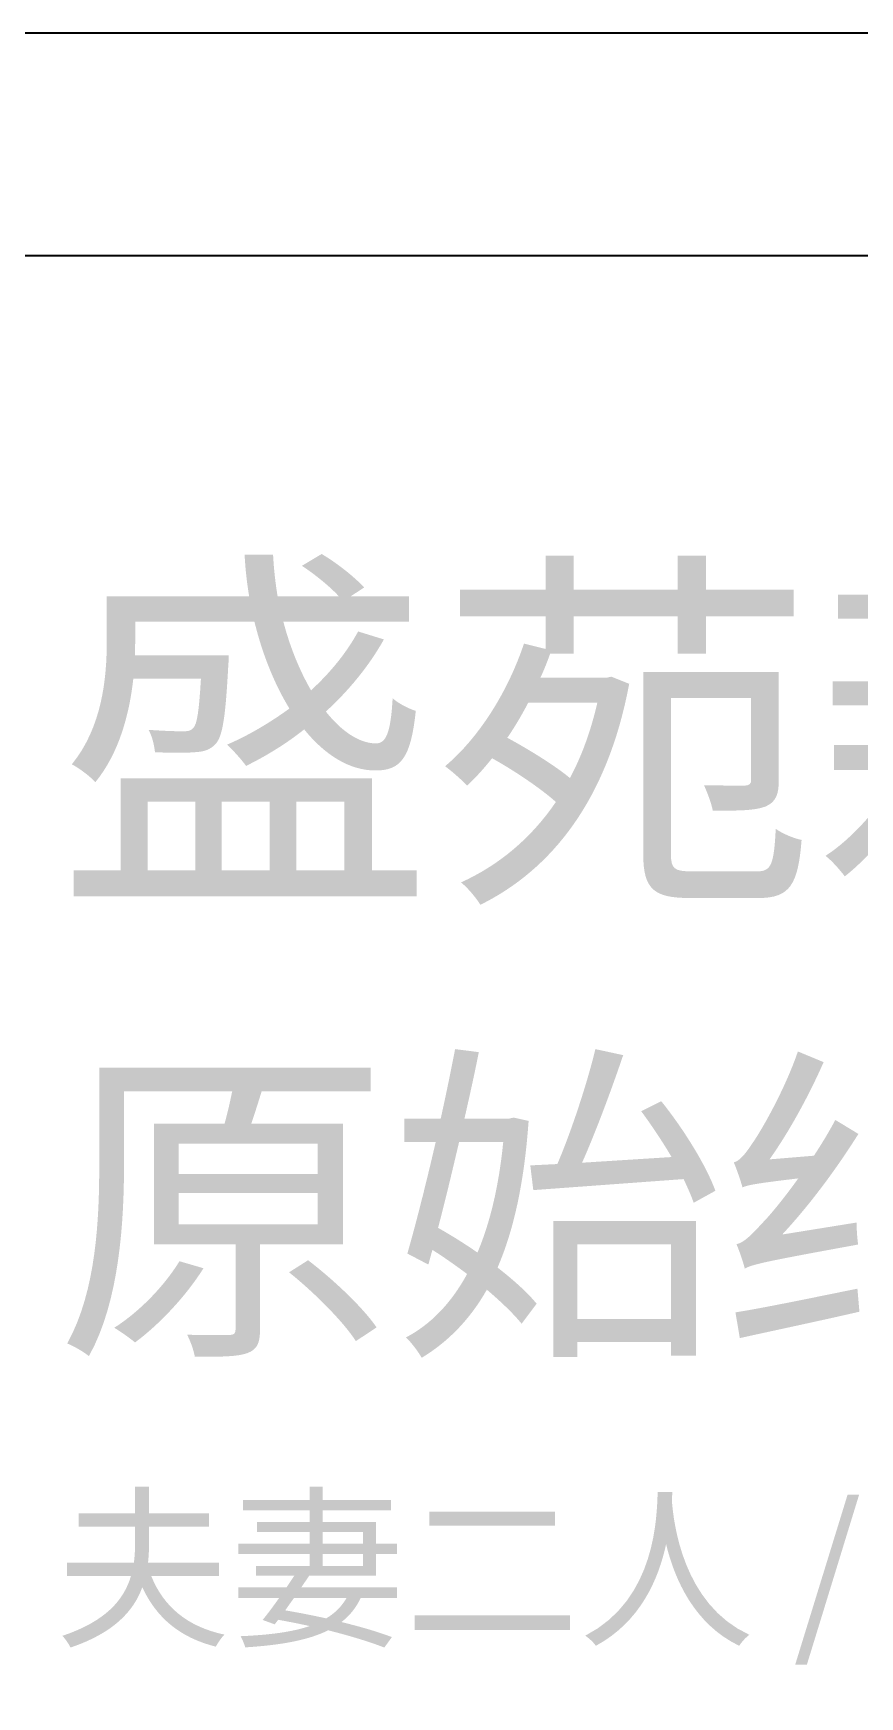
# Model space of a CAD drawing. Header units: millimetres. Extents: x -4600 to 229000, y -4300 to 19460.
# Drawn here: x 18160 to 19645, y 16471 to 19460 of the extents above; entities that cross this region are included whole.
import ezdxf

# ---------------------------------------------------------------- set-up
doc = ezdxf.new("R2010")
doc.units = ezdxf.units.MM
doc.header["$LTSCALE"] = 100
doc.layers.add('A-NOTE', color=7, linetype='Continuous', lineweight=18)
doc.layers.add('A-SHEET', color=7, linetype='Continuous', lineweight=35)

# ---------------------------------------------------------------- blocks, each defined once
blk = doc.blocks.new('A01_SHEET')
at = {"layer": 'A-NOTE'}
h = blk.add_hatch(color=256, dxfattribs=at)
edge = h.paths.add_edge_path()
edge.add_spline(control_points=[(18642.7, 18503.2), (18664.5, 18488.9), (18691.8, 18467.1), (18708.9, 18448.6)], knot_values=[0, 0, 0, 0, 1, 1, 1, 1], degree=3, periodic=0)
edge.add_line((18708.9, 18448.6), (18599, 18448.6))
edge.add_spline(control_points=[(18599, 18448.6), (18595, 18472.5), (18592.2, 18497.7), (18590.9, 18523)], knot_values=[0, 0, 0, 0, 1, 1, 1, 1], degree=3, periodic=0)
edge.add_line((18590.9, 18523), (18539.7, 18523))
edge.add_spline(control_points=[(18539.7, 18523), (18541.1, 18497.7), (18543.8, 18472.5), (18547.9, 18448.6)], knot_values=[0, 0, 0, 0, 1, 1, 1, 1], degree=3, periodic=0)
edge.add_line((18547.9, 18448.6), (18292.1, 18448.6))
edge.add_line((18292.1, 18448.6), (18292.1, 18366.8))
edge.add_spline(control_points=[(18292.1, 18366.8), (18292.1, 18302), (18283.9, 18213.3), (18229.3, 18146.5)], knot_values=[0, 0, 0, 0, 1, 1, 1, 1], degree=3, periodic=0)
edge.add_spline(control_points=[(18229.3, 18146.5), (18240.9, 18141), (18263.4, 18123.9), (18271.6, 18114.4)], knot_values=[0, 0, 0, 0, 1, 1, 1, 1], degree=3, periodic=0)
edge.add_spline(control_points=[(18271.6, 18114.4), (18314.6, 18166.9), (18333, 18237.9), (18339.8, 18300.6)], knot_values=[0, 0, 0, 0, 1, 1, 1, 1], degree=3, periodic=0)
edge.add_line((18339.8, 18300.6), (18461.3, 18300.6))
edge.add_spline(control_points=[(18461.3, 18300.6), (18457.8, 18242), (18454.4, 18218.8), (18447.6, 18211.9)], knot_values=[0, 0, 0, 0, 1, 1, 1, 1], degree=3, periodic=0)
edge.add_spline(control_points=[(18447.6, 18211.9), (18443.5, 18206.5), (18437.4, 18205.8), (18428.5, 18205.8), (18418.3, 18205.8), (18393.7, 18206.5), (18367.1, 18208.5)], knot_values=[0, 0, 0, 0, 1, 1, 1, 2, 2, 2, 2], degree=3, periodic=0)
edge.add_spline(control_points=[(18367.1, 18208.5), (18373.3, 18198.3), (18377.4, 18181.2), (18378.7, 18168.3)], knot_values=[0, 0, 0, 0, 1, 1, 1, 1], degree=3, periodic=0)
edge.add_spline(control_points=[(18378.7, 18168.3), (18408, 18166.9), (18436, 18166.9), (18450.3, 18168.3)], knot_values=[0, 0, 0, 0, 1, 1, 1, 1], degree=3, periodic=0)
edge.add_spline(control_points=[(18450.3, 18168.3), (18467.4, 18169), (18478.3, 18173.1), (18487.9, 18183.3)], knot_values=[0, 0, 0, 0, 1, 1, 1, 1], degree=3, periodic=0)
edge.add_spline(control_points=[(18487.9, 18183.3), (18500.8, 18198.3), (18505.6, 18234.4), (18510.4, 18323.8)], knot_values=[0, 0, 0, 0, 1, 1, 1, 1], degree=3, periodic=0)
edge.add_spline(control_points=[(18510.4, 18323.8), (18511.1, 18329.9), (18511.1, 18342.2), (18511.1, 18342.2)], knot_values=[0, 0, 0, 0, 1, 1, 1, 1], degree=3, periodic=0)
edge.add_line((18511.1, 18342.2), (18342.6, 18342.2))
edge.add_line((18342.6, 18342.2), (18343.2, 18366.1))
edge.add_line((18343.2, 18366.1), (18343.2, 18402.9))
edge.add_line((18343.2, 18402.9), (18557.4, 18402.9))
edge.add_spline(control_points=[(18557.4, 18402.9), (18571.8, 18343.6), (18593.6, 18290.4), (18620.2, 18246.7)], knot_values=[0, 0, 0, 0, 1, 1, 1, 1], degree=3, periodic=0)
edge.add_spline(control_points=[(18620.2, 18246.7), (18585.4, 18221.5), (18547.9, 18199), (18508.3, 18181.9)], knot_values=[0, 0, 0, 0, 1, 1, 1, 1], degree=3, periodic=0)
edge.add_spline(control_points=[(18508.3, 18181.9), (18518.6, 18172.4), (18535.6, 18153.3), (18542.4, 18143.7)], knot_values=[0, 0, 0, 0, 1, 1, 1, 1], degree=3, periodic=0)
edge.add_spline(control_points=[(18542.4, 18143.7), (18578.6, 18161.5), (18614.1, 18183.3), (18646.8, 18209.2)], knot_values=[0, 0, 0, 0, 1, 1, 1, 1], degree=3, periodic=0)
edge.add_spline(control_points=[(18646.8, 18209.2), (18684.3, 18162.8), (18728.6, 18135.5), (18774.4, 18135.5)], knot_values=[0, 0, 0, 0, 1, 1, 1, 1], degree=3, periodic=0)
edge.add_spline(control_points=[(18774.4, 18135.5), (18820.1, 18134.9), (18838.5, 18158), (18847.3, 18242.6)], knot_values=[0, 0, 0, 0, 1, 1, 1, 1], degree=3, periodic=0)
edge.add_spline(control_points=[(18847.3, 18242.6), (18833.7, 18246.7), (18816.6, 18255.6), (18805.7, 18265.1)], knot_values=[0, 0, 0, 0, 1, 1, 1, 1], degree=3, periodic=0)
edge.add_spline(control_points=[(18805.7, 18265.1), (18802.3, 18205.8), (18794.8, 18184.7), (18776.4, 18184)], knot_values=[0, 0, 0, 0, 1, 1, 1, 1], degree=3, periodic=0)
edge.add_spline(control_points=[(18776.4, 18184), (18746.4, 18184), (18714.3, 18205.1), (18685.7, 18241.3)], knot_values=[0, 0, 0, 0, 1, 1, 1, 1], degree=3, periodic=0)
edge.add_spline(control_points=[(18685.7, 18241.3), (18726.6, 18278.8), (18762.8, 18322.4), (18790, 18370.9)], knot_values=[0, 0, 0, 0, 1, 1, 1, 1], degree=3, periodic=0)
edge.add_line((18790, 18370.9), (18743.7, 18385.2))
edge.add_spline(control_points=[(18743.7, 18385.2), (18722.5, 18346.3), (18693.2, 18310.8), (18659.1, 18279.5)], knot_values=[0, 0, 0, 0, 1, 1, 1, 1], degree=3, periodic=0)
edge.add_spline(control_points=[(18659.1, 18279.5), (18639.3, 18313.6), (18621.6, 18355.9), (18609.3, 18402.9)], knot_values=[0, 0, 0, 0, 1, 1, 1, 1], degree=3, periodic=0)
edge.add_line((18609.3, 18402.9), (18835.1, 18402.9))
edge.add_line((18835.1, 18402.9), (18835.1, 18448.6))
edge.add_line((18835.1, 18448.6), (18730.7, 18448.6))
edge.add_line((18730.7, 18448.6), (18754.6, 18464.3))
edge.add_spline(control_points=[(18754.6, 18464.3), (18737.5, 18482.7), (18706.1, 18508), (18678.2, 18524.4)], knot_values=[0, 0, 0, 0, 1, 1, 1, 1], degree=3, periodic=0)
edge.add_line((18678.2, 18524.4), (18642.7, 18503.2))
h = blk.add_hatch(color=256, dxfattribs=at)
edge = h.paths.add_edge_path()
edge.add_line((19318, 18521.6), (19318, 18460.2))
edge.add_line((19318, 18460.2), (19131.1, 18460.2))
edge.add_line((19131.1, 18460.2), (19131.1, 18521.6))
edge.add_line((19131.1, 18521.6), (19080.6, 18521.6))
edge.add_line((19080.6, 18521.6), (19080.6, 18460.2))
edge.add_line((19080.6, 18460.2), (18926.5, 18460.2))
edge.add_line((18926.5, 18460.2), (18926.5, 18412.5))
edge.add_line((18926.5, 18412.5), (19080.6, 18412.5))
edge.add_line((19080.6, 18412.5), (19080.6, 18353.8))
edge.add_line((19080.6, 18353.8), (19041.7, 18363.4))
edge.add_spline(control_points=[(19041.7, 18363.4), (19012.4, 18276.1), (18960.6, 18194.2), (18899.9, 18143)], knot_values=[0, 0, 0, 0, 1, 1, 1, 1], degree=3, periodic=0)
edge.add_spline(control_points=[(18899.9, 18143), (18911.5, 18134.9), (18931.2, 18117.1), (18939.4, 18108.3)], knot_values=[0, 0, 0, 0, 1, 1, 1, 1], degree=3, periodic=0)
edge.add_spline(control_points=[(18939.4, 18108.3), (18955.1, 18122.6), (18970.1, 18139.6), (18984.4, 18157.4)], knot_values=[0, 0, 0, 0, 1, 1, 1, 1], degree=3, periodic=0)
edge.add_spline(control_points=[(18984.4, 18157.4), (19024.7, 18134.9), (19070.4, 18104.2), (19099, 18078.9)], knot_values=[0, 0, 0, 0, 1, 1, 1, 1], degree=3, periodic=0)
edge.add_spline(control_points=[(19099, 18078.9), (19054, 18012.8), (18996, 17965), (18928.5, 17934.3)], knot_values=[0, 0, 0, 0, 1, 1, 1, 1], degree=3, periodic=0)
edge.add_spline(control_points=[(18928.5, 17934.3), (18939.4, 17926.1), (18956.5, 17905.7), (18963.3, 17894.1)], knot_values=[0, 0, 0, 0, 1, 1, 1, 1], degree=3, periodic=0)
edge.add_spline(control_points=[(18963.3, 17894.1), (19091.5, 17957.5), (19191.8, 18083), (19230.7, 18291.1)], knot_values=[0, 0, 0, 0, 1, 1, 1, 1], degree=3, periodic=0)
edge.add_line((19230.7, 18291.1), (19198.6, 18304))
edge.add_line((19198.6, 18304), (19189.8, 18302))
edge.add_line((19189.8, 18302), (19071.1, 18302))
edge.add_spline(control_points=[(19071.1, 18302), (19077.9, 18316.3), (19083.4, 18330.6), (19088.8, 18345.6)], knot_values=[0, 0, 0, 0, 1, 1, 1, 1], degree=3, periodic=0)
edge.add_line((19088.8, 18345.6), (19131.1, 18345.6))
edge.add_line((19131.1, 18345.6), (19131.1, 18412.5))
edge.add_line((19131.1, 18412.5), (19318, 18412.5))
edge.add_line((19318, 18412.5), (19318, 18345.6))
edge.add_line((19318, 18345.6), (19368.5, 18345.6))
edge.add_line((19368.5, 18345.6), (19368.5, 18412.5))
edge.add_line((19368.5, 18412.5), (19526.1, 18412.5))
edge.add_line((19526.1, 18412.5), (19526.1, 18460.2))
edge.add_line((19526.1, 18460.2), (19368.5, 18460.2))
edge.add_line((19368.5, 18460.2), (19368.5, 18521.6))
edge.add_line((19368.5, 18521.6), (19318, 18521.6))
edge = h.paths.add_edge_path(flags=0)
edge.add_line((19255.9, 18312.2), (19255.9, 17985.5))
edge.add_spline(control_points=[(19255.9, 17985.5), (19255.9, 17922), (19275, 17906.3), (19339.8, 17906.3), (19353.5, 17906.3), (19448.3, 17906.3), (19463.3, 17906.3), (19519.2, 17906.3), (19534.2, 17930.2), (19540.4, 18010.7)], knot_values=[0, 0, 0, 0, 1, 1, 1, 2, 2, 2, 3, 3, 3, 3], degree=3, periodic=0)
edge.add_spline(control_points=[(19540.4, 18010.7), (19526.1, 18013.4), (19505.6, 18022.3), (19494, 18030.5)], knot_values=[0, 0, 0, 0, 1, 1, 1, 1], degree=3, periodic=0)
edge.add_spline(control_points=[(19494, 18030.5), (19490.6, 17967.1), (19486.5, 17954.1), (19459.9, 17954.1), (19439.4, 17954.1), (19359.6, 17954.1), (19344.6, 17954.1), (19311.2, 17954.1), (19305.7, 17958.9), (19305.7, 17985.5)], knot_values=[0, 0, 0, 0, 1, 1, 1, 2, 2, 2, 3, 3, 3, 3], degree=3, periodic=0)
edge.add_line((19305.7, 17985.5), (19305.7, 18265.8))
edge.add_line((19305.7, 18265.8), (19449.7, 18265.8))
edge.add_line((19449.7, 18265.8), (19449.7, 18119.2))
edge.add_spline(control_points=[(19449.7, 18119.2), (19449.7, 18111.7), (19447.6, 18108.9), (19438.7, 18108.3)], knot_values=[0, 0, 0, 0, 1, 1, 1, 1], degree=3, periodic=0)
edge.add_spline(control_points=[(19438.7, 18108.3), (19429.2, 18108.3), (19400.5, 18108.3), (19365.1, 18108.9)], knot_values=[0, 0, 0, 0, 1, 1, 1, 1], degree=3, periodic=0)
edge.add_spline(control_points=[(19365.1, 18108.9), (19371.2, 18095.3), (19378.7, 18076.2), (19380.8, 18063.2)], knot_values=[0, 0, 0, 0, 1, 1, 1, 1], degree=3, periodic=0)
edge.add_spline(control_points=[(19380.8, 18063.2), (19426.5, 18063.2), (19456.5, 18063.2), (19475.6, 18070.7)], knot_values=[0, 0, 0, 0, 1, 1, 1, 1], degree=3, periodic=0)
edge.add_spline(control_points=[(19475.6, 18070.7), (19494.7, 18078.9), (19499.5, 18093.2), (19499.5, 18118.5)], knot_values=[0, 0, 0, 0, 1, 1, 1, 1], degree=3, periodic=0)
edge.add_line((19499.5, 18118.5), (19499.5, 18312.2))
edge.add_line((19499.5, 18312.2), (19255.9, 18312.2))
edge = h.paths.add_edge_path(flags=0)
edge.add_line((19049.2, 18257), (19173.4, 18257))
edge.add_spline(control_points=[(19173.4, 18257), (19161.8, 18206.5), (19145.4, 18161.5), (19124.3, 18121.9)], knot_values=[0, 0, 0, 0, 1, 1, 1, 1], degree=3, periodic=0)
edge.add_spline(control_points=[(19124.3, 18121.9), (19095, 18145.8), (19050.6, 18173.1), (19011.7, 18194.2)], knot_values=[0, 0, 0, 0, 1, 1, 1, 1], degree=3, periodic=0)
edge.add_spline(control_points=[(19011.7, 18194.2), (19025.4, 18214), (19037.7, 18235.1), (19049.2, 18257)], knot_values=[0, 0, 0, 0, 1, 1, 1, 1], degree=3, periodic=0)
for points in [[(19732.7, 18520.3), (19732.7, 18451.4), (19605.9, 18451.4), (19605.9, 18408.4), (19907.4, 18408.4), (19907.4, 18451.4), (19782.5, 18451.4), (19782.5, 18520.3), (19732.7, 18520.3)], [(19528.9, 16528.8), (19549.9, 16528.8), (19643.7, 16834.1), (19623, 16834.1), (19528.9, 16528.8)], [(18871.8, 16803.7), (18871.8, 16778.3), (19097.4, 16778.3), (19097.4, 16803.7), (18871.8, 16803.7)], [(18845.4, 16617.6), (18845.4, 16591.3), (19124.1, 16591.3), (19124.1, 16617.6), (18845.4, 16617.6)]]:
    blk.add_hatch(color=256, dxfattribs=at).paths.add_polyline_path(points)
h = blk.add_hatch(color=256, dxfattribs=at)
edge = h.paths.add_edge_path()
edge.add_line((19596.3, 18295.8), (19596.3, 18252.2))
edge.add_line((19596.3, 18252.2), (19732.7, 18252.2))
edge.add_line((19732.7, 18252.2), (19732.7, 18181.2))
edge.add_line((19732.7, 18181.2), (19598.4, 18181.2))
edge.add_line((19598.4, 18181.2), (19598.4, 18136.2))
edge.add_line((19598.4, 18136.2), (19721.1, 18136.2))
edge.add_spline(control_points=[(19721.1, 18136.2), (19687, 18076.2), (19632.5, 18013.4), (19583.4, 17982.1)], knot_values=[0, 0, 0, 0, 1, 1, 1, 1], degree=3, periodic=0)
edge.add_spline(control_points=[(19583.4, 17982.1), (19594.3, 17973.9), (19609.3, 17956.8), (19618.1, 17945.2)], knot_values=[0, 0, 0, 0, 1, 1, 1, 1], degree=3, periodic=0)
edge.add_spline(control_points=[(19618.1, 17945.2), (19657, 17975.9), (19699.3, 18024.4), (19732.7, 18077.6)], knot_values=[0, 0, 0, 0, 1, 1, 1, 1], degree=3, periodic=0)
edge.add_line((19732.7, 18077.6), (19732.7, 17896.8))
edge.add_line((19732.7, 17896.8), (19782.5, 17896.8))
edge.add_line((19782.5, 17896.8), (19782.5, 18071.4))
edge.add_spline(control_points=[(19782.5, 18071.4), (19811.2, 18045.5), (19845.3, 18011.4), (19860.3, 17994.3)], knot_values=[0, 0, 0, 0, 1, 1, 1, 1], degree=3, periodic=0)
edge.add_line((19860.3, 17994.3), (19891, 18032.5))
edge.add_spline(control_points=[(19891, 18032.5), (19874.6, 18046.9), (19808.5, 18101.4), (19782.5, 18119.8)], knot_values=[0, 0, 0, 0, 1, 1, 1, 1], degree=3, periodic=0)
edge.add_line((19782.5, 18119.8), (19782.5, 18136.2))
edge.add_line((19782.5, 18136.2), (19910.1, 18136.2))
edge.add_line((19910.1, 18136.2), (19910.1, 18181.2))
edge.add_line((19910.1, 18181.2), (19782.5, 18181.2))
edge.add_line((19782.5, 18181.2), (19782.5, 18252.2))
edge.add_line((19782.5, 18252.2), (19915.6, 18252.2))
edge.add_line((19915.6, 18252.2), (19915.6, 18295.8))
edge.add_line((19915.6, 18295.8), (19596.3, 18295.8))
h = blk.add_hatch(color=256, dxfattribs=at)
h.paths.add_polyline_path([(18317.3, 18121.2), (18317.3, 17956.1), (18232.7, 17956.1), (18232.7, 17909.1), (18848.7, 17909.1), (18848.7, 17956.1), (18768.9, 17956.1), (18768.9, 18121.2), (18317.3, 18121.2)])
h.paths.add_polyline_path([(18632.5, 17956.1), (18632.5, 18079.6), (18719.1, 18079.6), (18719.1, 17956.1), (18632.5, 17956.1)], flags=0)
h.paths.add_polyline_path([(18498.8, 17956.1), (18498.8, 18079.6), (18584.7, 18079.6), (18584.7, 17956.1), (18498.8, 17956.1)], flags=0)
h.paths.add_polyline_path([(18365.8, 17956.1), (18365.8, 18079.6), (18451, 18079.6), (18451, 17956.1), (18365.8, 17956.1)], flags=0)
h = blk.add_hatch(color=256, dxfattribs=at)
edge = h.paths.add_edge_path()
edge.add_spline(control_points=[(18917.9, 17634.8), (18910.7, 17597), (18901.7, 17553.8), (18892.1, 17510)], knot_values=[0, 0, 0, 0, 1, 1, 1, 1], degree=3, periodic=0)
edge.add_line((18892.1, 17510), (18826.7, 17510))
edge.add_line((18826.7, 17510), (18826.7, 17468))
edge.add_line((18826.7, 17468), (18883.1, 17468))
edge.add_spline(control_points=[(18883.1, 17468), (18865.7, 17392.9), (18847.1, 17319.1), (18832.1, 17267.5)], knot_values=[0, 0, 0, 0, 1, 1, 1, 1], degree=3, periodic=0)
edge.add_line((18832.1, 17267.5), (18869.9, 17247.7))
edge.add_line((18869.9, 17247.7), (18877.1, 17274.1))
edge.add_spline(control_points=[(18877.1, 17274.1), (18898.1, 17260.9), (18919.1, 17245.9), (18939.5, 17230.8)], knot_values=[0, 0, 0, 0, 1, 1, 1, 1], degree=3, periodic=0)
edge.add_spline(control_points=[(18939.5, 17230.8), (18910.7, 17178), (18874.1, 17140.2), (18829.7, 17116.8)], knot_values=[0, 0, 0, 0, 1, 1, 1, 1], degree=3, periodic=0)
edge.add_spline(control_points=[(18829.7, 17116.8), (18839.3, 17107.8), (18851.9, 17091), (18857.9, 17080.2)], knot_values=[0, 0, 0, 0, 1, 1, 1, 1], degree=3, periodic=0)
edge.add_spline(control_points=[(18857.9, 17080.2), (18905.3, 17109), (18944.3, 17148.6), (18975, 17202.6)], knot_values=[0, 0, 0, 0, 1, 1, 1, 1], degree=3, periodic=0)
edge.add_spline(control_points=[(18975, 17202.6), (19000.2, 17181), (19022.4, 17160), (19037.4, 17141.4)], knot_values=[0, 0, 0, 0, 1, 1, 1, 1], degree=3, periodic=0)
edge.add_line((19037.4, 17141.4), (19064.4, 17177.4))
edge.add_spline(control_points=[(19064.4, 17177.4), (19048.2, 17197.2), (19023, 17220), (18994.2, 17242.3)], knot_values=[0, 0, 0, 0, 1, 1, 1, 1], degree=3, periodic=0)
edge.add_spline(control_points=[(18994.2, 17242.3), (19023.6, 17310.1), (19042.2, 17395.9), (19050, 17505.8)], knot_values=[0, 0, 0, 0, 1, 1, 1, 1], degree=3, periodic=0)
edge.add_line((19050, 17505.8), (19023, 17511.8))
edge.add_line((19023, 17511.8), (19015.2, 17510))
edge.add_line((19015.2, 17510), (18934.7, 17510))
edge.add_spline(control_points=[(18934.7, 17510), (18944.3, 17552), (18953.3, 17592.8), (18960.5, 17629.4)], knot_values=[0, 0, 0, 0, 1, 1, 1, 1], degree=3, periodic=0)
edge.add_line((18960.5, 17629.4), (18917.9, 17634.8))
edge = h.paths.add_edge_path(flags=0)
edge.add_line((18925.1, 17468), (19004.4, 17468))
edge.add_spline(control_points=[(19004.4, 17468), (18996.6, 17389.3), (18981, 17323.3), (18958.1, 17269.3)], knot_values=[0, 0, 0, 0, 1, 1, 1, 1], degree=3, periodic=0)
edge.add_spline(control_points=[(18958.1, 17269.3), (18934.7, 17285.5), (18910.7, 17300.5), (18887.3, 17313.7)], knot_values=[0, 0, 0, 0, 1, 1, 1, 1], degree=3, periodic=0)
edge.add_spline(control_points=[(18887.3, 17313.7), (18899.9, 17361.1), (18912.5, 17414.5), (18925.1, 17468)], knot_values=[0, 0, 0, 0, 1, 1, 1, 1], degree=3, periodic=0)
h = blk.add_hatch(color=256, dxfattribs=at)
edge = h.paths.add_edge_path()
edge.add_spline(control_points=[(19170, 17634.8), (19155, 17573), (19126.8, 17487.2), (19101.6, 17428.3)], knot_values=[0, 0, 0, 0, 1, 1, 1, 1], degree=3, periodic=0)
edge.add_line((19101.6, 17428.3), (19053, 17425.9))
edge.add_line((19053, 17425.9), (19058.4, 17381.5))
edge.add_line((19058.4, 17381.5), (19328.5, 17401.3))
edge.add_spline(control_points=[(19328.5, 17401.3), (19335.7, 17385.7), (19342.3, 17371.3), (19346.5, 17358.7)], knot_values=[0, 0, 0, 0, 1, 1, 1, 1], degree=3, periodic=0)
edge.add_line((19346.5, 17358.7), (19385.5, 17380.3))
edge.add_spline(control_points=[(19385.5, 17380.3), (19369.9, 17424.1), (19328.5, 17491.4), (19288.3, 17541.2)], knot_values=[0, 0, 0, 0, 1, 1, 1, 1], degree=3, periodic=0)
edge.add_line((19288.3, 17541.2), (19252.3, 17523.2))
edge.add_spline(control_points=[(19252.3, 17523.2), (19270.9, 17498), (19290.1, 17469.2), (19306.9, 17440.9)], knot_values=[0, 0, 0, 0, 1, 1, 1, 1], degree=3, periodic=0)
edge.add_line((19306.9, 17440.9), (19146, 17430.7))
edge.add_spline(control_points=[(19146, 17430.7), (19171.2, 17487.2), (19198.9, 17562.2), (19219.9, 17624)], knot_values=[0, 0, 0, 0, 1, 1, 1, 1], degree=3, periodic=0)
edge.add_line((19219.9, 17624), (19170, 17634.8))
h = blk.add_hatch(color=256, dxfattribs=at)
edge = h.paths.add_edge_path()
edge.add_spline(control_points=[(19434.2, 17386.3), (19443.2, 17390.5), (19458.2, 17393.5), (19534.4, 17402.5)], knot_values=[0, 0, 0, 0, 1, 1, 1, 1], degree=3, periodic=0)
edge.add_spline(control_points=[(19534.4, 17402.5), (19507.4, 17364.7), (19482.2, 17334.7), (19470.8, 17323.3)], knot_values=[0, 0, 0, 0, 1, 1, 1, 1], degree=3, periodic=0)
edge.add_spline(control_points=[(19470.8, 17323.3), (19451, 17301.7), (19437.2, 17287.3), (19423.4, 17284.3)], knot_values=[0, 0, 0, 0, 1, 1, 1, 1], degree=3, periodic=0)
edge.add_spline(control_points=[(19423.4, 17284.3), (19428.8, 17272.3), (19436, 17250.1), (19438.4, 17240.5)], knot_values=[0, 0, 0, 0, 1, 1, 1, 1], degree=3, periodic=0)
edge.add_spline(control_points=[(19438.4, 17240.5), (19452.8, 17248.3), (19474.4, 17253.1), (19641.9, 17283.7)], knot_values=[0, 0, 0, 0, 1, 1, 1, 1], degree=3, periodic=0)
edge.add_spline(control_points=[(19641.9, 17283.7), (19640.7, 17293.3), (19638.9, 17311.3), (19639.5, 17323.3)], knot_values=[0, 0, 0, 0, 1, 1, 1, 1], degree=3, periodic=0)
edge.add_line((19639.5, 17323.3), (19505.6, 17301.7))
edge.add_spline(control_points=[(19505.6, 17301.7), (19554.2, 17353.9), (19601.6, 17417.5), (19642.5, 17482.4)], knot_values=[0, 0, 0, 0, 1, 1, 1, 1], degree=3, periodic=0)
edge.add_line((19642.5, 17482.4), (19601, 17507.6))
edge.add_spline(control_points=[(19601, 17507.6), (19589.6, 17486), (19576.4, 17464.4), (19562.6, 17443.3)], knot_values=[0, 0, 0, 0, 1, 1, 1, 1], degree=3, periodic=0)
edge.add_line((19562.6, 17443.3), (19482.8, 17436.7))
edge.add_spline(control_points=[(19482.8, 17436.7), (19518.2, 17486.6), (19553, 17550.2), (19580, 17611.4)], knot_values=[0, 0, 0, 0, 1, 1, 1, 1], degree=3, periodic=0)
edge.add_line((19580, 17611.4), (19533.8, 17630.6))
edge.add_spline(control_points=[(19533.8, 17630.6), (19509.8, 17560.4), (19466.6, 17486), (19452.8, 17466.8)], knot_values=[0, 0, 0, 0, 1, 1, 1, 1], degree=3, periodic=0)
edge.add_spline(control_points=[(19452.8, 17466.8), (19440.2, 17447.5), (19429.4, 17433.7), (19418.6, 17431.3)], knot_values=[0, 0, 0, 0, 1, 1, 1, 1], degree=3, periodic=0)
edge.add_spline(control_points=[(19418.6, 17431.3), (19424, 17418.7), (19431.8, 17395.9), (19434.2, 17386.3)], knot_values=[0, 0, 0, 0, 1, 1, 1, 1], degree=3, periodic=0)
h = blk.add_hatch(color=256, dxfattribs=at)
edge = h.paths.add_edge_path()
edge.add_line((18377.1, 17501), (18377.1, 17284.3))
edge.add_line((18377.1, 17284.3), (18523.5, 17284.3))
edge.add_line((18523.5, 17284.3), (18523.5, 17131.2))
edge.add_spline(control_points=[(18523.5, 17131.2), (18523.5, 17124), (18521.1, 17121.6), (18512.1, 17121)], knot_values=[0, 0, 0, 0, 1, 1, 1, 1], degree=3, periodic=0)
edge.add_spline(control_points=[(18512.1, 17121), (18503.1, 17121), (18471.9, 17121), (18436.5, 17121.6)], knot_values=[0, 0, 0, 0, 1, 1, 1, 1], degree=3, periodic=0)
edge.add_spline(control_points=[(18436.5, 17121.6), (18442.5, 17110.2), (18448.5, 17093.4), (18450.3, 17082)], knot_values=[0, 0, 0, 0, 1, 1, 1, 1], degree=3, periodic=0)
edge.add_spline(control_points=[(18450.3, 17082), (18497.1, 17082), (18526.5, 17082), (18544.6, 17088.6), (18562.6, 17095.2), (18567.4, 17107.2), (18567.4, 17130.6)], knot_values=[0, 0, 0, 0, 1, 1, 1, 2, 2, 2, 2], degree=3, periodic=0)
edge.add_line((18567.4, 17130.6), (18567.4, 17284.3))
edge.add_line((18567.4, 17284.3), (18716.8, 17284.3))
edge.add_line((18716.8, 17284.3), (18716.8, 17501))
edge.add_line((18716.8, 17501), (18551.8, 17501))
edge.add_spline(control_points=[(18551.8, 17501), (18557.8, 17519), (18564.4, 17539.4), (18570.4, 17559.2)], knot_values=[0, 0, 0, 0, 1, 1, 1, 1], degree=3, periodic=0)
edge.add_line((18570.4, 17559.2), (18766.1, 17559.2))
edge.add_line((18766.1, 17559.2), (18766.1, 17601.2))
edge.add_line((18766.1, 17601.2), (18278.6, 17601.2))
edge.add_line((18278.6, 17601.2), (18278.6, 17427.1))
edge.add_spline(control_points=[(18278.6, 17427.1), (18278.6, 17332.9), (18273.8, 17200.2), (18221, 17106)], knot_values=[0, 0, 0, 0, 1, 1, 1, 1], degree=3, periodic=0)
edge.add_spline(control_points=[(18221, 17106), (18231.8, 17101.8), (18251.6, 17090.4), (18260, 17083.2)], knot_values=[0, 0, 0, 0, 1, 1, 1, 1], degree=3, periodic=0)
edge.add_spline(control_points=[(18260, 17083.2), (18315.3, 17181.6), (18323.1, 17327.5), (18323.1, 17427.1)], knot_values=[0, 0, 0, 0, 1, 1, 1, 1], degree=3, periodic=0)
edge.add_line((18323.1, 17427.1), (18323.1, 17559.2))
edge.add_line((18323.1, 17559.2), (18517.5, 17559.2))
edge.add_spline(control_points=[(18517.5, 17559.2), (18513.9, 17541.8), (18509.1, 17519.6), (18503.7, 17501)], knot_values=[0, 0, 0, 0, 1, 1, 1, 1], degree=3, periodic=0)
edge.add_line((18503.7, 17501), (18377.1, 17501))
edge = h.paths.add_edge_path(flags=0)
edge.add_spline(control_points=[(18422.7, 17253.7), (18395.1, 17208.6), (18350.7, 17163), (18305.6, 17134.2)], knot_values=[0, 0, 0, 0, 1, 1, 1, 1], degree=3, periodic=0)
edge.add_spline(control_points=[(18305.6, 17134.2), (18316.5, 17127.6), (18334.5, 17115), (18342.9, 17107.8)], knot_values=[0, 0, 0, 0, 1, 1, 1, 1], degree=3, periodic=0)
edge.add_spline(control_points=[(18342.9, 17107.8), (18386.7, 17140.2), (18434.1, 17190.6), (18465.9, 17241.1)], knot_values=[0, 0, 0, 0, 1, 1, 1, 1], degree=3, periodic=0)
edge.add_line((18465.9, 17241.1), (18422.7, 17253.7))
edge = h.paths.add_edge_path(flags=0)
edge.add_spline(control_points=[(18619.6, 17233.8), (18664.6, 17197.8), (18716.8, 17145.6), (18739.6, 17110.2)], knot_values=[0, 0, 0, 0, 1, 1, 1, 1], degree=3, periodic=0)
edge.add_line((18739.6, 17110.2), (18776.9, 17134.8))
edge.add_spline(control_points=[(18776.9, 17134.8), (18752.3, 17170.8), (18699.4, 17220.6), (18653.8, 17255.5)], knot_values=[0, 0, 0, 0, 1, 1, 1, 1], degree=3, periodic=0)
edge.add_line((18653.8, 17255.5), (18619.6, 17233.8))
h.paths.add_polyline_path([(18421.5, 17376.1), (18671.2, 17376.1), (18671.2, 17320.3), (18421.5, 17320.3), (18421.5, 17376.1)], flags=0)
h.paths.add_polyline_path([(18421.5, 17465), (18671.2, 17465), (18671.2, 17410.3), (18421.5, 17410.3), (18421.5, 17465)], flags=0)
h = blk.add_hatch(color=256, dxfattribs=at)
h.paths.add_polyline_path([(19094.4, 17325.7), (19094.4, 17081.4), (19137.6, 17081.4), (19137.6, 17108.4), (19305.7, 17108.4), (19305.7, 17083.8), (19350.7, 17083.8), (19350.7, 17325.7), (19094.4, 17325.7)])
h.paths.add_polyline_path([(19137.6, 17149.8), (19137.6, 17284.3), (19305.7, 17284.3), (19305.7, 17149.8), (19137.6, 17149.8)], flags=0)
h = blk.add_hatch(color=256, dxfattribs=at)
edge = h.paths.add_edge_path()
edge.add_line((19421.6, 17161.8), (19429.4, 17115.6))
edge.add_spline(control_points=[(19429.4, 17115.6), (19488.8, 17128.8), (19568.6, 17145.6), (19644.3, 17163)], knot_values=[0, 0, 0, 0, 1, 1, 1, 1], degree=3, periodic=0)
edge.add_line((19644.3, 17163), (19640.7, 17204.4))
edge.add_spline(control_points=[(19640.7, 17204.4), (19560.2, 17188.2), (19477.4, 17170.8), (19421.6, 17161.8)], knot_values=[0, 0, 0, 0, 1, 1, 1, 1], degree=3, periodic=0)
h = blk.add_hatch(color=256, dxfattribs=at)
edge = h.paths.add_edge_path()
edge.add_line((18343.1, 16848.6), (18343.1, 16800.9))
edge.add_line((18343.1, 16800.9), (18241.7, 16800.9))
edge.add_line((18241.7, 16800.9), (18241.7, 16777))
edge.add_line((18241.7, 16777), (18343.1, 16777))
edge.add_line((18343.1, 16777), (18343.1, 16751))
edge.add_spline(control_points=[(18343.1, 16751), (18343.1, 16738.1), (18342.5, 16725.3), (18340.9, 16712.4)], knot_values=[0, 0, 0, 0, 1, 1, 1, 1], degree=3, periodic=0)
edge.add_line((18340.9, 16712.4), (18220.4, 16712.4))
edge.add_line((18220.4, 16712.4), (18220.4, 16688.2))
edge.add_line((18220.4, 16688.2), (18335.6, 16688.2))
edge.add_spline(control_points=[(18335.6, 16688.2), (18323.3, 16646.2), (18291.3, 16607), (18212.2, 16580.6)], knot_values=[0, 0, 0, 0, 1, 1, 1, 1], degree=3, periodic=0)
edge.add_spline(control_points=[(18212.2, 16580.6), (18217.3, 16575.9), (18224.2, 16565.5), (18227, 16559.6)], knot_values=[0, 0, 0, 0, 1, 1, 1, 1], degree=3, periodic=0)
edge.add_spline(control_points=[(18227, 16559.6), (18304.5, 16585.9), (18340.3, 16624.8), (18355.9, 16667.8)], knot_values=[0, 0, 0, 0, 1, 1, 1, 1], degree=3, periodic=0)
edge.add_spline(control_points=[(18355.9, 16667.8), (18381.7, 16612.9), (18423.4, 16577.5), (18488, 16561.2)], knot_values=[0, 0, 0, 0, 1, 1, 1, 1], degree=3, periodic=0)
edge.add_spline(control_points=[(18488, 16561.2), (18491.5, 16567.7), (18498.1, 16577.8), (18503.7, 16582.8)], knot_values=[0, 0, 0, 0, 1, 1, 1, 1], degree=3, periodic=0)
edge.add_spline(control_points=[(18503.7, 16582.8), (18436.9, 16596.9), (18393.9, 16633.3), (18372, 16688.2)], knot_values=[0, 0, 0, 0, 1, 1, 1, 1], degree=3, periodic=0)
edge.add_line((18372, 16688.2), (18493.7, 16688.2))
edge.add_line((18493.7, 16688.2), (18493.7, 16712.4))
edge.add_line((18493.7, 16712.4), (18366.3, 16712.4))
edge.add_spline(control_points=[(18366.3, 16712.4), (18367.6, 16725.3), (18368.2, 16738.1), (18368.2, 16751)], knot_values=[0, 0, 0, 0, 1, 1, 1, 1], degree=3, periodic=0)
edge.add_line((18368.2, 16751), (18368.2, 16777))
edge.add_line((18368.2, 16777), (18475.8, 16777))
edge.add_line((18475.8, 16777), (18475.8, 16800.9))
edge.add_line((18475.8, 16800.9), (18368.2, 16800.9))
edge.add_line((18368.2, 16800.9), (18368.2, 16848.6))
edge.add_line((18368.2, 16848.6), (18343.1, 16848.6))
h = blk.add_hatch(color=256, dxfattribs=at)
edge = h.paths.add_edge_path()
edge.add_line((18528.2, 16667.5), (18528.2, 16648.4))
edge.add_line((18528.2, 16648.4), (18601.6, 16648.4))
edge.add_spline(control_points=[(18601.6, 16648.4), (18591.3, 16633.9), (18580.9, 16619.8), (18572.1, 16609.2)], knot_values=[0, 0, 0, 0, 1, 1, 1, 1], degree=3, periodic=0)
edge.add_line((18572.1, 16609.2), (18593.8, 16601.3))
edge.add_line((18593.8, 16601.3), (18600.1, 16609.5))
edge.add_spline(control_points=[(18600.1, 16609.5), (18619.2, 16606), (18638.3, 16602.3), (18656.5, 16598.2)], knot_values=[0, 0, 0, 0, 1, 1, 1, 1], degree=3, periodic=0)
edge.add_spline(control_points=[(18656.5, 16598.2), (18625.2, 16587.5), (18584.4, 16582.2), (18532.3, 16580)], knot_values=[0, 0, 0, 0, 1, 1, 1, 1], degree=3, periodic=0)
edge.add_spline(control_points=[(18532.3, 16580), (18535.7, 16574.6), (18538.9, 16566.8), (18540.8, 16559.9)], knot_values=[0, 0, 0, 0, 1, 1, 1, 1], degree=3, periodic=0)
edge.add_spline(control_points=[(18540.8, 16559.9), (18605.1, 16564), (18654.4, 16572.8), (18689.8, 16590.6)], knot_values=[0, 0, 0, 0, 1, 1, 1, 1], degree=3, periodic=0)
edge.add_spline(control_points=[(18689.8, 16590.6), (18729.3, 16580.6), (18764.5, 16569.9), (18790.8, 16559.6)], knot_values=[0, 0, 0, 0, 1, 1, 1, 1], degree=3, periodic=0)
edge.add_line((18790.8, 16559.6), (18804.3, 16578.4))
edge.add_spline(control_points=[(18804.3, 16578.4), (18780.5, 16587.5), (18748.8, 16596.9), (18713.7, 16605.4)], knot_values=[0, 0, 0, 0, 1, 1, 1, 1], degree=3, periodic=0)
edge.add_spline(control_points=[(18713.7, 16605.4), (18728.7, 16617), (18740, 16631.1), (18748.2, 16648.4)], knot_values=[0, 0, 0, 0, 1, 1, 1, 1], degree=3, periodic=0)
edge.add_line((18748.2, 16648.4), (18813.4, 16648.4))
edge.add_line((18813.4, 16648.4), (18813.4, 16667.5))
edge.add_line((18813.4, 16667.5), (18641.5, 16667.5))
edge.add_line((18641.5, 16667.5), (18655.6, 16688.5))
edge.add_line((18655.6, 16688.5), (18775.5, 16688.5))
edge.add_line((18775.5, 16688.5), (18775.5, 16727.5))
edge.add_line((18775.5, 16727.5), (18813.4, 16727.5))
edge.add_line((18813.4, 16727.5), (18813.4, 16746.3))
edge.add_line((18813.4, 16746.3), (18775.5, 16746.3))
edge.add_line((18775.5, 16746.3), (18775.5, 16784.9))
edge.add_line((18775.5, 16784.9), (18680.1, 16784.9))
edge.add_line((18680.1, 16784.9), (18680.1, 16806.2))
edge.add_line((18680.1, 16806.2), (18802.8, 16806.2))
edge.add_line((18802.8, 16806.2), (18802.8, 16825))
edge.add_line((18802.8, 16825), (18680.1, 16825))
edge.add_line((18680.1, 16825), (18680.1, 16848.6))
edge.add_line((18680.1, 16848.6), (18656.5, 16848.6))
edge.add_line((18656.5, 16848.6), (18656.5, 16825))
edge.add_line((18656.5, 16825), (18537, 16825))
edge.add_line((18537, 16825), (18537, 16806.2))
edge.add_line((18537, 16806.2), (18656.5, 16806.2))
edge.add_line((18656.5, 16806.2), (18656.5, 16784.9))
edge.add_line((18656.5, 16784.9), (18562.1, 16784.9))
edge.add_line((18562.1, 16784.9), (18562.1, 16767.3))
edge.add_line((18562.1, 16767.3), (18656.5, 16767.3))
edge.add_line((18656.5, 16767.3), (18656.5, 16746.3))
edge.add_line((18656.5, 16746.3), (18528.2, 16746.3))
edge.add_line((18528.2, 16746.3), (18528.2, 16727.5))
edge.add_line((18528.2, 16727.5), (18656.5, 16727.5))
edge.add_line((18656.5, 16727.5), (18656.5, 16706.1))
edge.add_line((18656.5, 16706.1), (18560.2, 16706.1))
edge.add_line((18560.2, 16706.1), (18560.2, 16688.5))
edge.add_line((18560.2, 16688.5), (18628.9, 16688.5))
edge.add_line((18628.9, 16688.5), (18614.8, 16667.5))
edge.add_line((18614.8, 16667.5), (18528.2, 16667.5))
edge = h.paths.add_edge_path(flags=0)
edge.add_line((18628.3, 16648.4), (18722.8, 16648.4))
edge.add_spline(control_points=[(18722.8, 16648.4), (18714, 16633.3), (18702, 16621.4), (18686.4, 16612)], knot_values=[0, 0, 0, 0, 1, 1, 1, 1], degree=3, periodic=0)
edge.add_spline(control_points=[(18686.4, 16612), (18662.5, 16617.3), (18637.4, 16622.3), (18612.6, 16626.4)], knot_values=[0, 0, 0, 0, 1, 1, 1, 1], degree=3, periodic=0)
edge.add_line((18612.6, 16626.4), (18628.3, 16648.4))
h.paths.add_polyline_path([(18680.1, 16727.5), (18752.3, 16727.5), (18752.3, 16706.1), (18680.1, 16706.1), (18680.1, 16727.5)], flags=0)
h.paths.add_polyline_path([(18680.1, 16746.3), (18680.1, 16767.3), (18752.3, 16767.3), (18752.3, 16746.3), (18680.1, 16746.3)], flags=0)
h = blk.add_hatch(color=256, dxfattribs=at)
edge = h.paths.add_edge_path()
edge.add_spline(control_points=[(19281.9, 16838.8), (19280, 16797.4), (19280, 16646.5), (19151.7, 16580.9)], knot_values=[0, 0, 0, 0, 1, 1, 1, 1], degree=3, periodic=0)
edge.add_spline(control_points=[(19151.7, 16580.9), (19159.2, 16575.9), (19166.8, 16568.7), (19170.8, 16562.7)], knot_values=[0, 0, 0, 0, 1, 1, 1, 1], degree=3, periodic=0)
edge.add_spline(control_points=[(19170.8, 16562.7), (19250.8, 16606), (19283.2, 16682), (19297, 16745.3)], knot_values=[0, 0, 0, 0, 1, 1, 1, 1], degree=3, periodic=0)
edge.add_spline(control_points=[(19297, 16745.3), (19312.3, 16682), (19347.5, 16601.6), (19428.4, 16562.7)], knot_values=[0, 0, 0, 0, 1, 1, 1, 1], degree=3, periodic=0)
edge.add_spline(control_points=[(19428.4, 16562.7), (19432.2, 16569), (19439.4, 16577.2), (19446.6, 16582.5)], knot_values=[0, 0, 0, 0, 1, 1, 1, 1], degree=3, periodic=0)
edge.add_spline(control_points=[(19446.6, 16582.5), (19326.8, 16637.1), (19310.2, 16784.2), (19307.3, 16824.7)], knot_values=[0, 0, 0, 0, 1, 1, 1, 1], degree=3, periodic=0)
edge.add_line((19307.3, 16824.7), (19308.3, 16838.8))
edge.add_line((19308.3, 16838.8), (19281.9, 16838.8))
at = {"layer": 'A-SHEET'}
for points in [[(-4600, -4300), (29000, -4300), (29000, 19460), (-4600, 19460)], [(-4200, -3900), (28600, -3900), (28600, 19060), (-4200, 19060)]]:
    blk.add_lwpolyline(points, close=True, dxfattribs=at)

msp = doc.modelspace()

# ---------------------------------------------------------------- block references
msp.add_blockref('A01_SHEET', (0, 0))

doc.saveas('drawing.dxf')
